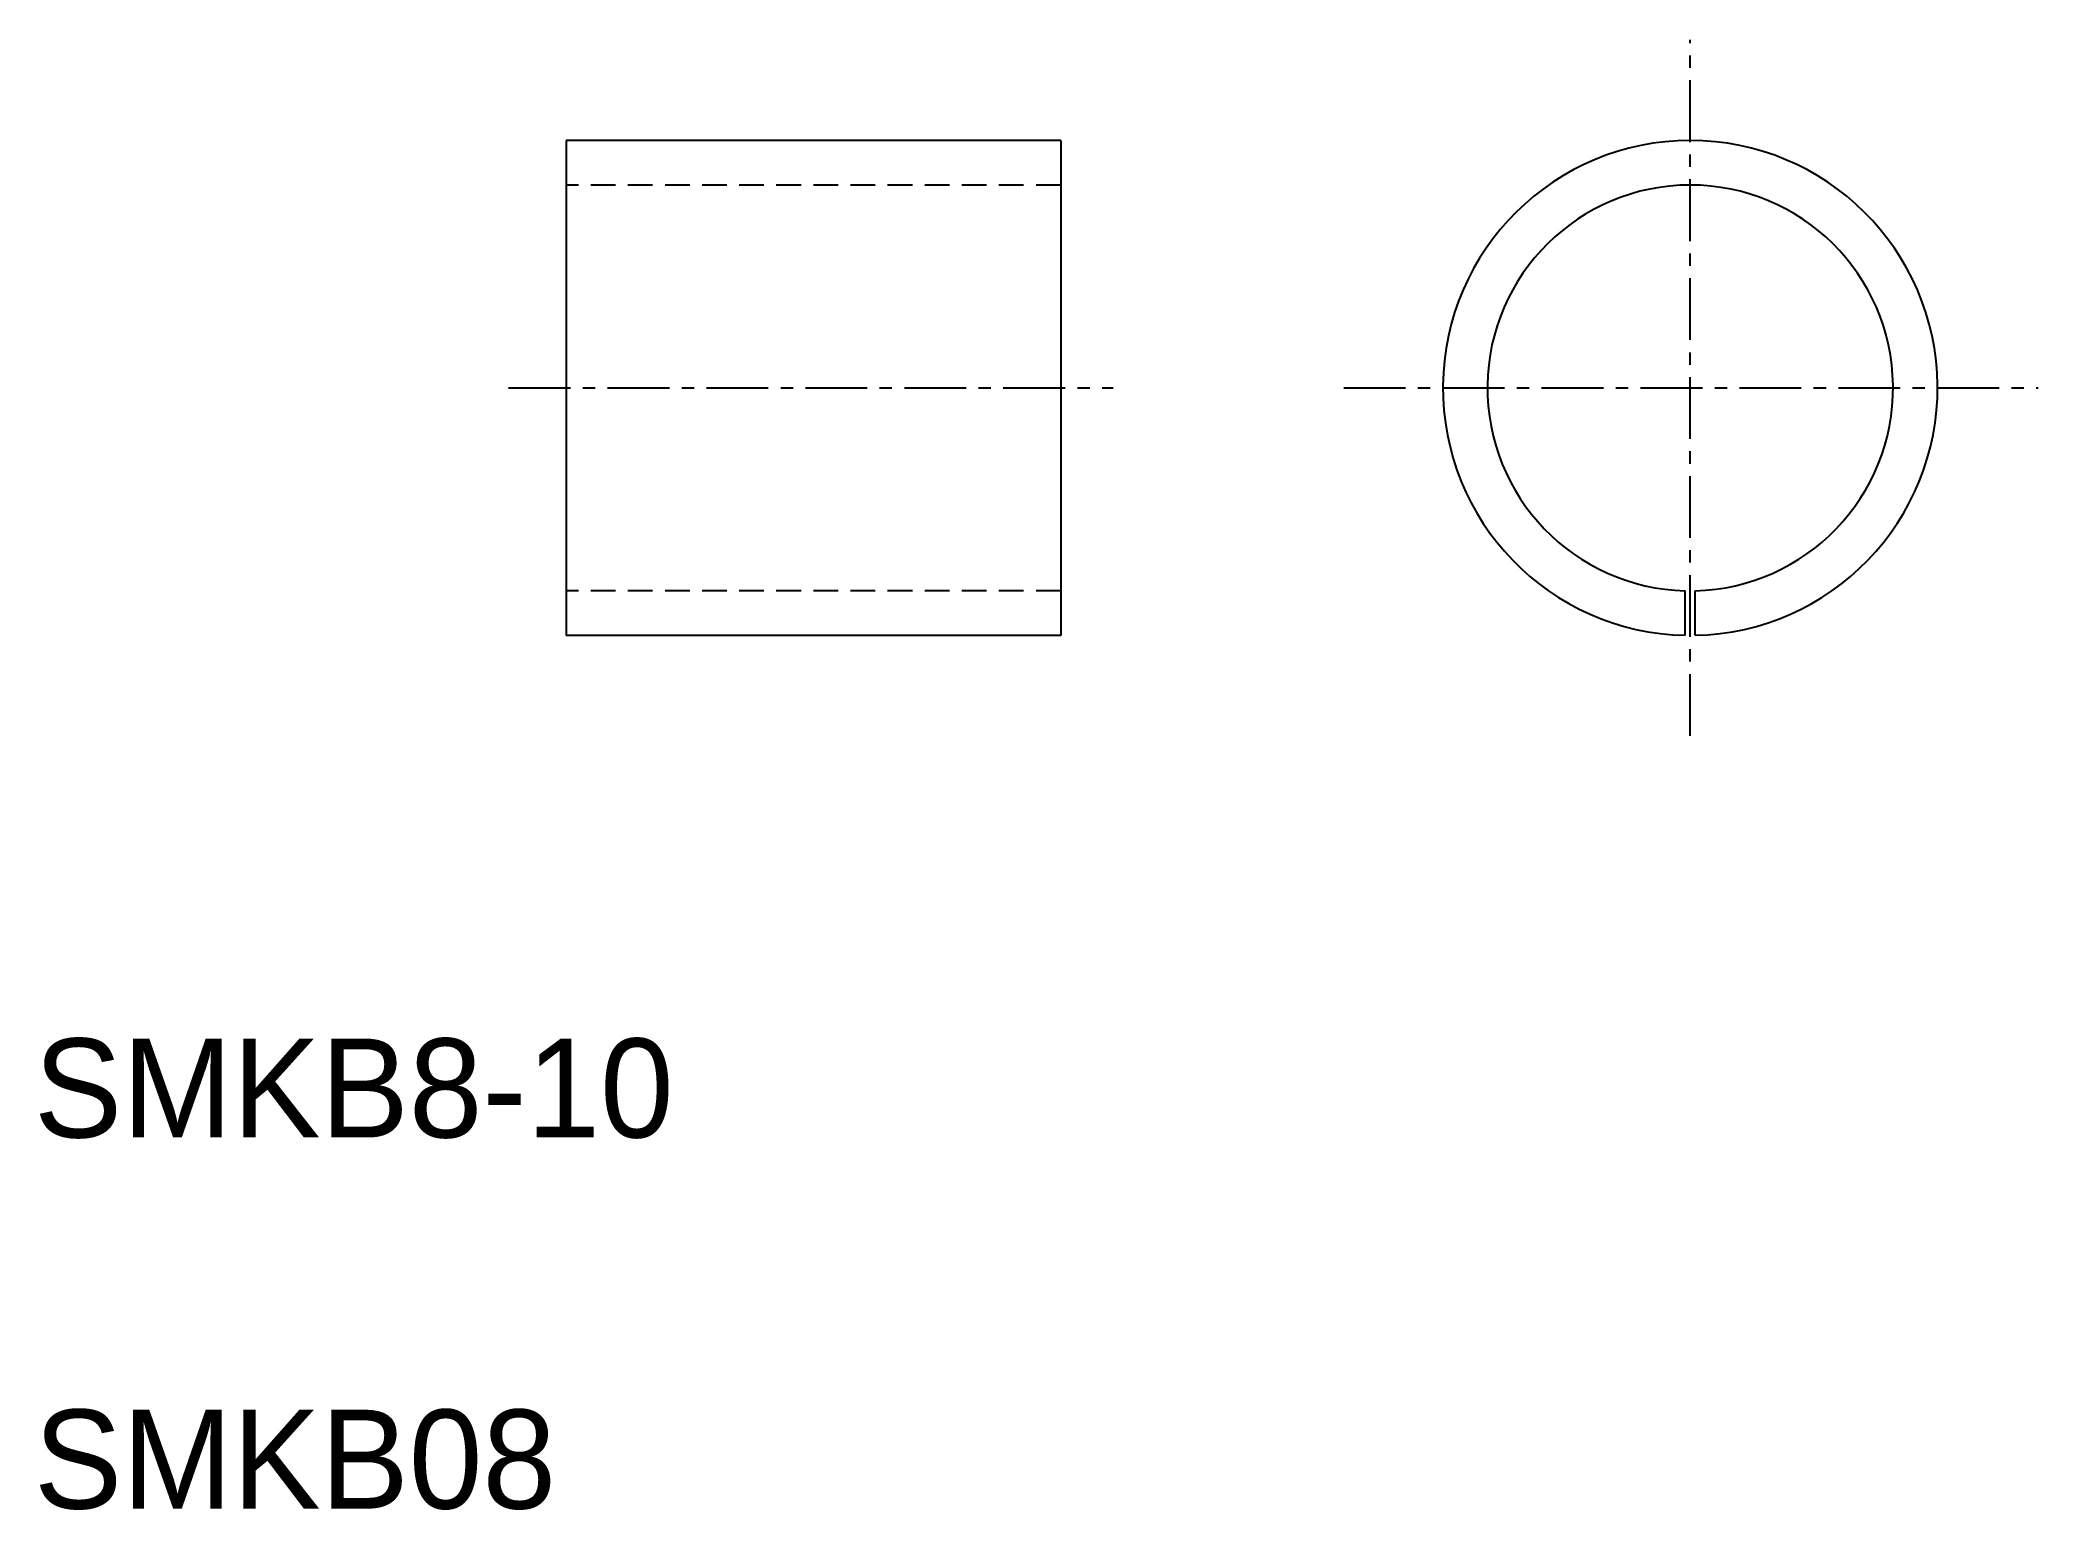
# Model space of a CAD drawing. Extents: x 5.1 to 45.5, y 5 to 34.7.
import ezdxf

# ---------------------------------------------------------------- set-up
doc = ezdxf.new("R2010")
doc.units = 0
doc.linetypes.add('CENTER', pattern=[2, 1.25, -0.25, 0.25, -0.25])
doc.linetypes.add('DASHED', pattern=[0.75, 0.5, -0.25])
doc.layers.get('0').update_dxf_attribs({"linetype": 'CONTINUOUS'})
doc.layers.add('CENTER', color=1, linetype='CENTER')

msp = doc.modelspace()

# ---------------------------------------------------------------- linework, layer by layer
at = {"color": 7, "linetype": 'CONTINUOUS'}
for p, q in [((15.758, 32.647), (15.758, 22.647)), ((25.758, 32.647), (15.758, 32.647)), ((25.758, 32.647), (25.758, 22.647)), ((38.384, 22.648), (38.384, 23.549)), ((38.584, 22.648), (38.584, 23.549)), ((25.758, 22.647), (15.758, 22.647))]:
    msp.add_line(p, q, dxfattribs=at)
at = {"color": 3, "linetype": 'DASHED'}
for p, q in [((25.758, 31.747), (15.758, 31.747)), ((25.758, 23.547), (15.758, 23.547))]:
    msp.add_line(p, q, dxfattribs=at)
at = {"color": 7, "linetype": 'CONTINUOUS'}
for radius, start, end in [(5, 271.146, 268.854), (4.1, 271.3976, 268.6024)]:
    msp.add_arc((38.484, 27.647), radius, start, end, dxfattribs=at)
at = {"layer": 'CENTER', "color": 1, "linetype": 'CENTER'}
for p, q in [((38.484, 20.616), (38.484, 34.679)), ((14.596, 27.647), (26.815, 27.647)), ((31.479, 27.647), (45.515, 27.647))]:
    msp.add_line(p, q, dxfattribs=at)

# ---------------------------------------------------------------- texts
at = {"color": 7, "linetype": 'CONTINUOUS'}
for s, p in [('SMKB8-10', (5, 12.5)), ('SMKB08', (5, 5))]:
    msp.add_text(s, height=2, dxfattribs=at).set_placement(p)

doc.saveas('drawing.dxf')
